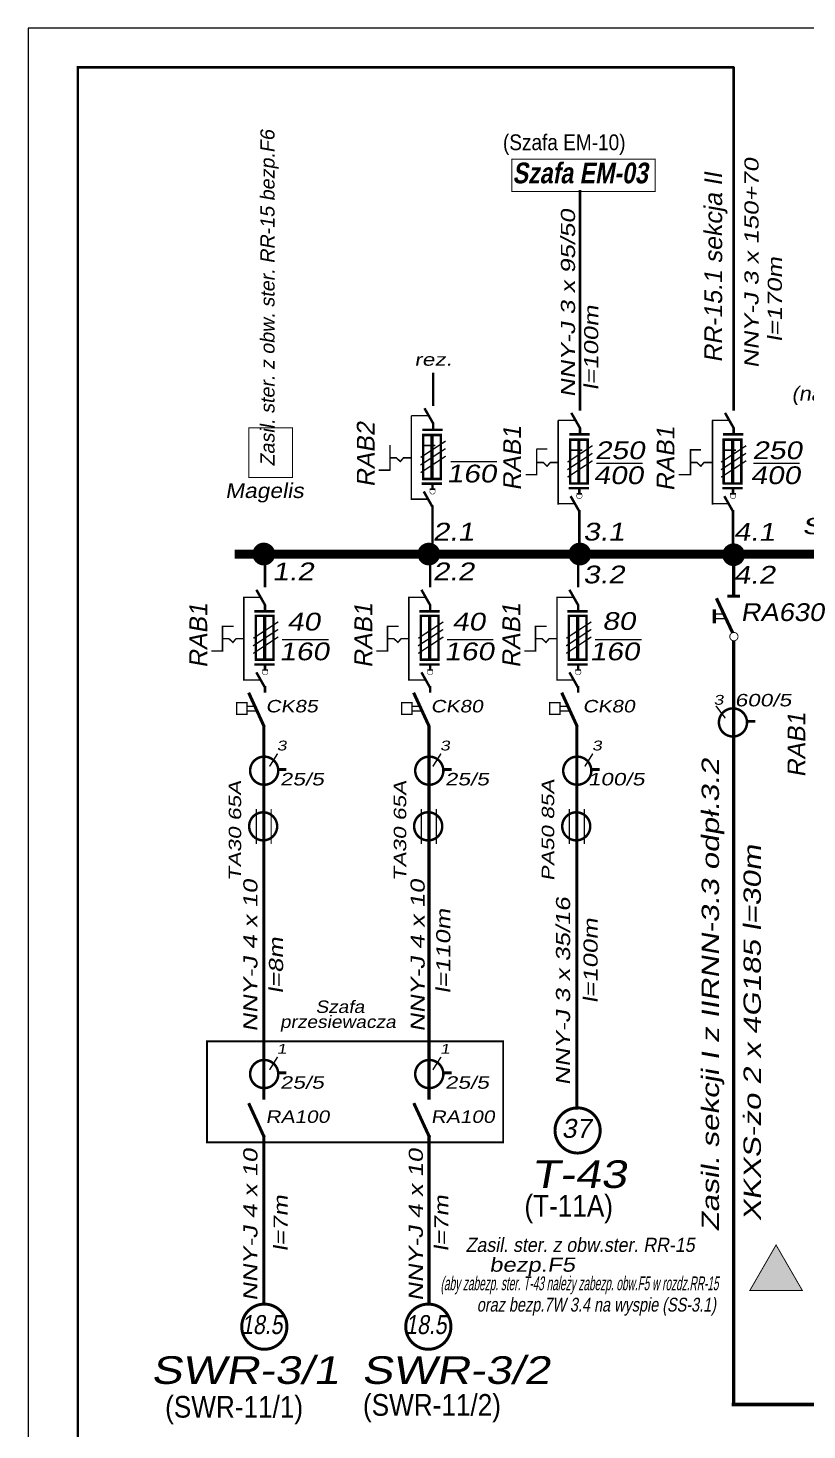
# Model space of a CAD drawing. Header units: millimetres. Extents: x 649 to 1239, y -5 to 425.
# Drawn here: x 649 to 727.9, y 277.9 to 420 of the extents above; entities that cross this region are included whole.
import ezdxf
from ezdxf.enums import TextEntityAlignment as Align

# ---------------------------------------------------------------- set-up
doc = ezdxf.new("R2010")
doc.units = ezdxf.units.MM
doc.linetypes.add('DASHED2', pattern=[9.525, 6.35, -3.175])
doc.layers.add('EPLAN108', color=5, linetype='Continuous', lineweight=35)
doc.layers.add('Ideowy', color=7, linetype='Continuous')
doc.layers.add('napięcie zwrotne', color=2, linetype='Continuous')
doc.styles.add('styl1', font='arial.ttf', dxfattribs={"width": 0.8, "oblique": 10, "height": 2.8})
doc.styles.add('styl2', font='arialbd.ttf', dxfattribs={"width": 0.8, "oblique": 10, "height": 2.8})

msp = doc.modelspace()

# ---------------------------------------------------------------- linework, layer by layer
for p, q in [((1239.03, 420), (649.03, 420)), ((649.03, 420), (649.03, 0))]:
    msp.add_line(p, q)
for points, const_width in [([(720.52, 416.02), (654.06, 416.02), (654.06, 144.96)], 0.25), ([(720.5, 362.28), (720.5, 367.08)], 0.354), ([(720.5, 280.39), (720.5, 357.93)], 0.354), ([(671.37, 352.63), (672.96, 349.15)], 0.32), ([(688.08, 352.63), (689.68, 349.15)], 0.32), ([(703.08, 352.63), (704.67, 349.15)], 0.32), ([(718.71, 351.28), (719.65, 350.04)], 0.15), ([(674.3, 346.45), (673.49, 345.15)], 0.15), ([(690.85, 346.45), (690.03, 345.15)], 0.15), ([(706.23, 346.45), (705.42, 345.15)], 0.15), ([(672.14, 340.83), (672.14, 337.29)], 0.13), ([(673.65, 340.84), (673.65, 337.3)], 0.13), ([(688.86, 340.83), (688.86, 337.29)], 0.13), ([(690.37, 340.84), (690.37, 337.3)], 0.13), ([(703.85, 340.83), (703.85, 337.29)], 0.13), ([(705.36, 340.84), (705.36, 337.3)], 0.13), ([(674.3, 315.7), (673.49, 314.4)], 0.15), ([(690.85, 315.7), (690.03, 314.4)], 0.15), ([(671.37, 311.02), (672.96, 307.54)], 0.32), ([(688.1, 311.02), (689.7, 307.54)], 0.32), ([(867.58, 299.44), (867.58, 280.47), (720.3, 280.47)], 0.354)]:
    msp.add_lwpolyline(points, dxfattribs=dict(const_width=const_width))
at = {"const_width": 0.1}
for points in [[(698.02, 406.72), (712.54, 406.72), (712.54, 403.44), (698.02, 403.44)], [(671.4, 379.48), (675.8, 379.48), (675.8, 374.45), (671.4, 374.45)]]:
    msp.add_lwpolyline(points, close=True, dxfattribs=at)
at = {"color": 7}
for points, const_width in [([(691.33, 378.14), (691.33, 378.14), (688.79, 376.47)], 0.143), ([(688.96, 374.29), (690.84, 374.29), (690.84, 378.75), (689.05, 378.75), (689.05, 374.2)], 0.25), ([(689.94, 378.75), (689.94, 374.29)], 0.321), ([(689.94, 378.75), (689.94, 378.75), (689.94, 378.75), (689.94, 374.29)], 0.321), ([(689.94, 378.75), (689.94, 374.29)], 0.178), ([(703.84, 373.83), (705.71, 373.83), (705.71, 378.28), (703.93, 378.28), (703.93, 373.73)], 0.25), ([(704.82, 378.28), (704.82, 373.83)], 0.321), ([(704.82, 378.28), (704.82, 378.28), (704.82, 378.28), (704.82, 373.83)], 0.321), ([(704.82, 378.28), (704.82, 373.83)], 0.178), ([(719.4, 373.83), (721.28, 373.83), (721.28, 378.28), (719.49, 378.28), (719.49, 373.73)], 0.25), ([(720.39, 378.28), (720.39, 373.83)], 0.321), ([(720.39, 378.28), (720.39, 378.28), (720.39, 378.28), (720.39, 373.83)], 0.321), ([(720.38, 378.28), (720.38, 373.83)], 0.178), ([(691.31, 377.37), (691.31, 377.37), (688.78, 375.7)], 0.143), ([(691.33, 376.6), (691.33, 376.6), (688.79, 374.93)], 0.143), ([(706.19, 376.9), (706.19, 376.9), (703.65, 375.23)], 0.143), ([(706.2, 377.67), (706.2, 377.67), (703.67, 376)], 0.143), ([(721.75, 376.9), (721.75, 376.9), (719.22, 375.23)], 0.143), ([(721.77, 377.67), (721.77, 377.67), (719.23, 376)], 0.143), ([(706.2, 376.14), (706.2, 376.14), (703.67, 374.47)], 0.143), ([(721.77, 376.14), (721.77, 376.14), (719.23, 374.47)], 0.143), ([(669.94, 366.66), (741.88, 366.66)], 0.9), ([(718.54, 361.07), (718.54, 359.64)], 0.334), ([(720.41, 358.66), (718.75, 362.2)], 0.334), ([(674.37, 359.81), (674.37, 359.81), (671.84, 358.14)], 0.143), ([(672.01, 355.97), (673.88, 355.97), (673.88, 360.42), (672.1, 360.42), (672.1, 355.87)], 0.25), ([(672.99, 360.42), (672.99, 355.97)], 0.321), ([(672.99, 360.42), (672.99, 360.42), (672.99, 360.42), (672.99, 355.97)], 0.321), ([(672.98, 360.42), (672.98, 355.97)], 0.178), ([(691.09, 359.81), (691.09, 359.81), (688.55, 358.14)], 0.143), ([(688.72, 355.97), (690.59, 355.97), (690.59, 360.42), (688.81, 360.42), (688.81, 355.87)], 0.25), ([(689.7, 360.42), (689.7, 355.97)], 0.321), ([(689.7, 360.42), (689.7, 360.42), (689.7, 360.42), (689.7, 355.97)], 0.321), ([(689.7, 360.42), (689.7, 355.97)], 0.178), ([(706.08, 359.81), (706.08, 359.81), (703.54, 358.14)], 0.143), ([(703.72, 355.97), (705.59, 355.97), (705.59, 360.42), (703.81, 360.42), (703.81, 355.87)], 0.25), ([(704.7, 360.42), (704.7, 355.97)], 0.321), ([(704.7, 360.42), (704.7, 360.42), (704.7, 360.42), (704.7, 355.97)], 0.321), ([(704.69, 360.42), (704.69, 355.97)], 0.178), ([(718.57, 360.61), (719.52, 360.61)], 0.143), ([(719.74, 360.12), (718.57, 360.12)], 0.143), ([(674.36, 359.04), (674.36, 359.04), (671.82, 357.37)], 0.143), ([(674.37, 358.28), (674.37, 358.28), (671.84, 356.61)], 0.143), ([(691.07, 359.04), (691.07, 359.04), (688.53, 357.37)], 0.143), ([(691.09, 358.28), (691.09, 358.28), (688.55, 356.61)], 0.143), ([(706.07, 359.04), (706.07, 359.04), (703.53, 357.37)], 0.143), ([(706.08, 358.28), (706.08, 358.28), (703.54, 356.61)], 0.143), ([(671.2, 351.25), (671.94, 351.25)], 0.135), ([(687.92, 351.25), (688.66, 351.25)], 0.135), ([(702.91, 351.25), (703.65, 351.25)], 0.135), ([(672.16, 350.77), (671.2, 350.77)], 0.135), ([(688.88, 350.77), (687.92, 350.77)], 0.135), ([(703.87, 350.77), (702.91, 350.77)], 0.135), ([(721.72, 349.73), (722.68, 349.73), (722.68, 349.73)], 0.28), ([(672.91, 311.37), (672.91, 349.3)], 0.32), ([(689.63, 311.37), (689.63, 349.3)], 0.32), ([(704.62, 310.37), (704.62, 349.3)], 0.32), ([(674.24, 344.84), (675.2, 344.84), (675.2, 344.84)], 0.28), ([(690.96, 344.84), (691.92, 344.84), (691.92, 344.84)], 0.28), ([(705.95, 344.84), (706.91, 344.84), (706.91, 344.84)], 0.28), ([(674.24, 314.09), (675.2, 314.09), (675.2, 314.09)], 0.28), ([(690.96, 314.09), (691.92, 314.09), (691.92, 314.09)], 0.28), ([(672.91, 290.65), (672.91, 307.8)], 0.32), ([(689.63, 290.65), (689.63, 307.8)], 0.32)]:
    msp.add_lwpolyline(points, dxfattribs=dict(at, const_width=const_width))
at = {"linetype": 'DASHED2', "const_width": 0.15}
for points in [[(686.29, 376.46), (686.79, 376.01)], [(686.68, 376), (687.08, 376.46)], [(701.17, 375.99), (701.66, 375.54)], [(701.56, 375.54), (701.95, 375.99)], [(716.74, 375.99), (717.23, 375.54)], [(717.12, 375.54), (717.52, 375.99)], [(669.34, 358.13), (669.83, 357.68)], [(669.73, 357.67), (670.12, 358.13)], [(686.05, 358.13), (686.54, 357.68)], [(686.44, 357.67), (686.84, 358.13)], [(701.05, 358.13), (701.54, 357.68)], [(701.44, 357.67), (701.83, 358.13)]]:
    msp.add_lwpolyline(points, dxfattribs=at)
at = {"lineweight": 25, "const_width": 0.15}
for points in [[(691.82, 376.05), (696.53, 376.05)], [(706.57, 375.88), (711.29, 375.88)], [(722.48, 375.88), (727.19, 375.88)], [(674.74, 358.01), (679.46, 358.01)], [(691.46, 358.01), (696.17, 358.01)], [(706.45, 358.01), (711.17, 358.01)]]:
    msp.add_lwpolyline(points, dxfattribs=at)
at = {"color": 7}
for points, const_width in [([(689.72, 373.03, 1), (690.27, 373.03, 1)], 0.0488), ([(704.59, 372.57, 1), (705.15, 372.57, 1)], 0.0488), ([(720.16, 372.57, 1), (720.71, 372.57, 1)], 0.0488), ([(672.76, 354.71, 1), (673.32, 354.71, 1)], 0.0488), ([(689.48, 354.71, 1), (690.03, 354.71, 1)], 0.0488), ([(704.47, 354.71, 1), (705.03, 354.71, 1)], 0.0488), ([(719, 349.61, 1), (721.85, 349.61, 1)], 0.251), ([(671.52, 344.72, 1), (674.37, 344.72, 1)], 0.251), ([(688.24, 344.72, 1), (691.09, 344.72, 1)], 0.251), ([(703.23, 344.72, 1), (706.08, 344.72, 1)], 0.251), ([(671.42, 339.08, 1), (674.26, 339.08, 1)], 0.251), ([(688.13, 339.08, 1), (690.98, 339.08, 1)], 0.251), ([(703.13, 339.08, 1), (705.97, 339.08, 1)], 0.251), ([(671.52, 313.97, 1), (674.37, 313.97, 1)], 0.251), ([(688.24, 313.97, 1), (691.09, 313.97, 1)], 0.251), ([(702.4, 308.25, 1), (706.98, 308.25, 1)], 0.3), ([(670.67, 288.36, 1), (675.25, 288.36, 1)], 0.3), ([(687.28, 288.36, 1), (691.86, 288.36, 1)], 0.3)]:
    msp.add_lwpolyline(points, format="xyb", close=True, dxfattribs=dict(at, const_width=const_width))
for points, const_width in [([(671.21, 351.6), (671.21, 350.42), (670.15, 350.42), (670.15, 351.6)], 0.135), ([(687.93, 351.6), (687.93, 350.42), (686.86, 350.42), (686.86, 351.6)], 0.135), ([(702.92, 351.6), (702.92, 350.42), (701.86, 350.42), (701.86, 351.6)], 0.135), ([(722.14, 292.04), (727.45, 292.04), (724.79, 296.64)], 0.0954)]:
    msp.add_lwpolyline(points, close=True, dxfattribs=dict(at, const_width=const_width))
at = {"linetype": 'DASHED2', "ltscale": 0.7, "const_width": 0.2}
msp.add_lwpolyline([(667.15, 317.3), (697.15, 317.3), (697.15, 307.06), (667.15, 307.06)], close=True, dxfattribs=at)
at = {"layer": 'Ideowy', "lineweight": 25}
for points, const_width in [([(720.5, 381.23), (720.5, 416.08)], 0.25), ([(704.93, 381.23), (704.93, 403.57)], 0.25), ([(690.06, 381.7), (690.06, 385.06)], 0.25), ([(690.09, 379.87), (689.18, 381.46)], 0.25), ([(704.96, 379.4), (704.05, 380.99)], 0.25), ([(720.53, 379.4), (719.62, 380.99)], 0.25), ([(689.62, 380.7), (687.85, 380.7)], 0.15), ([(687.85, 380.7), (687.85, 372.17)], 0.15), ([(690.06, 379.27), (690.06, 379.93)], 0.25), ([(704.49, 380.23), (702.72, 380.23)], 0.15), ([(702.72, 380.23), (702.72, 371.7)], 0.15), ([(704.93, 378.81), (704.93, 379.46)], 0.25), ([(720.06, 380.23), (718.29, 380.23)], 0.15), ([(718.36, 380.23), (718.36, 371.7)], 0.15), ([(720.5, 378.81), (720.5, 379.46)], 0.25), ([(685.68, 376.43), (686.35, 376.43)], 0.15), ([(687.85, 376.43), (687.02, 376.43)], 0.15), ([(700.55, 375.96), (701.22, 375.96)], 0.15), ([(702.72, 375.96), (701.9, 375.96)], 0.15), ([(716.12, 375.96), (716.79, 375.96)], 0.15), ([(718.29, 375.96), (717.46, 375.96)], 0.15), ([(689.99, 373.25), (689.99, 373.9)], 0.25), ([(690.01, 371.42), (689.11, 373.02)], 0.25), ([(689.7, 373.25), (690.28, 373.25)], 0.15), ([(704.89, 370.96), (703.98, 372.55)], 0.25), ([(704.58, 372.78), (705.15, 372.78)], 0.15), ([(704.87, 372.78), (704.87, 373.44)], 0.25), ([(720.45, 370.96), (719.55, 372.55)], 0.25), ([(720.14, 372.78), (720.72, 372.78)], 0.15), ([(720.43, 372.78), (720.43, 373.44)], 0.25), ([(689.55, 372.24), (687.85, 372.24)], 0.15), ([(689.99, 367.06), (689.99, 371.62)], 0.25), ([(704.42, 371.78), (702.72, 371.78)], 0.15), ([(704.87, 366.59), (704.87, 371.15)], 0.25), ([(719.99, 371.78), (718.29, 371.78)], 0.15), ([(720.43, 366.59), (720.43, 371.15)], 0.25), ([(673.03, 363.29), (673.03, 366.66)], 0.25), ([(689.75, 363.29), (689.75, 366.66)], 0.25), ([(704.74, 363.29), (704.74, 366.66)], 0.25), ([(670.89, 362.37), (670.89, 353.84)], 0.15), ([(673.06, 361.46), (672.15, 363.06)], 0.25), ([(687.6, 362.37), (687.6, 353.84)], 0.15), ([(689.78, 361.46), (688.87, 363.06)], 0.25), ([(702.6, 362.37), (702.6, 353.84)], 0.15), ([(704.77, 361.46), (703.86, 363.06)], 0.25), ([(672.59, 362.29), (670.82, 362.29)], 0.15), ([(673.03, 360.87), (673.03, 361.53)], 0.25), ([(689.31, 362.29), (687.54, 362.29)], 0.15), ([(689.75, 360.87), (689.75, 361.53)], 0.25), ([(704.3, 362.29), (702.53, 362.29)], 0.15), ([(704.74, 360.87), (704.74, 361.53)], 0.25), ([(668.72, 358.1), (669.39, 358.1)], 0.15), ([(670.89, 358.1), (670.07, 358.1)], 0.15), ([(685.44, 358.1), (686.11, 358.1)], 0.15), ([(687.6, 358.1), (686.78, 358.1)], 0.15), ([(700.43, 358.1), (701.1, 358.1)], 0.15), ([(702.6, 358.1), (701.77, 358.1)], 0.15), ([(673.03, 354.92), (673.03, 355.57)], 0.25), ([(689.75, 354.92), (689.75, 355.57)], 0.25), ([(704.74, 354.92), (704.74, 355.57)], 0.25), ([(672.59, 353.92), (670.89, 353.92)], 0.15), ([(673.05, 353.1), (672.15, 354.69)], 0.25), ([(672.75, 354.92), (673.32, 354.92)], 0.15), ([(689.31, 353.92), (687.6, 353.92)], 0.15), ([(689.77, 353.1), (688.87, 354.69)], 0.25), ([(689.46, 354.92), (690.04, 354.92)], 0.15), ([(704.3, 353.92), (702.6, 353.92)], 0.15), ([(704.76, 353.1), (703.86, 354.69)], 0.25), ([(704.46, 354.92), (705.03, 354.92)], 0.15), ([(673.03, 352.63), (673.03, 353.29)], 0.25), ([(689.75, 352.63), (689.75, 353.29)], 0.25), ([(704.74, 352.63), (704.74, 353.29)], 0.25)]:
    msp.add_lwpolyline(points, dxfattribs=dict(at, const_width=const_width))
at = {"layer": 'Ideowy', "color": 7, "lineweight": 25}
for points, const_width in [([(691.03, 379.27), (688.97, 379.27)], 0.25), ([(705.91, 378.81), (703.85, 378.81)], 0.25), ([(721.47, 378.81), (719.41, 378.81)], 0.25), ([(685.68, 377.75), (685.68, 375.12)], 0.15), ([(690.28, 377.68), (689.15, 377.68)], 0.15), ([(701.64, 377.32), (700.51, 377.32)], 0.15), ([(700.55, 377.28), (700.55, 374.65)], 0.15), ([(705.16, 377.21), (704.02, 377.21)], 0.15), ([(717.19, 377.25), (716.06, 377.25)], 0.15), ([(716.12, 377.28), (716.12, 374.65)], 0.15), ([(720.72, 377.21), (719.59, 377.21)], 0.15), ([(685.68, 375.19), (684.55, 375.19)], 0.15), ([(690.96, 373.82), (688.91, 373.82)], 0.25), ([(700.55, 374.73), (699.42, 374.73)], 0.15), ([(716.06, 374.73), (714.93, 374.73)], 0.15), ([(705.84, 373.35), (703.78, 373.35)], 0.25), ([(721.4, 373.35), (719.35, 373.35)], 0.25), ([(719.85, 362.41), (721.14, 362.41)], 0.3), ([(674.01, 360.87), (671.95, 360.87)], 0.25), ([(690.72, 360.87), (688.66, 360.87)], 0.25), ([(705.72, 360.87), (703.66, 360.87)], 0.25), ([(668.72, 359.42), (668.72, 356.79)], 0.15), ([(669.86, 359.35), (668.73, 359.35)], 0.15), ([(685.44, 359.42), (685.44, 356.79)], 0.15), ([(686.57, 359.35), (685.44, 359.35)], 0.15), ([(700.43, 359.42), (700.43, 356.79)], 0.15), ([(701.57, 359.35), (700.44, 359.35)], 0.15), ([(668.72, 356.86), (667.59, 356.86)], 0.15), ([(685.44, 356.86), (684.31, 356.86)], 0.15), ([(700.43, 356.86), (699.3, 356.86)], 0.15), ([(674.01, 355.49), (671.95, 355.49)], 0.25), ([(690.72, 355.49), (688.66, 355.49)], 0.25), ([(705.72, 355.49), (703.66, 355.49)], 0.25)]:
    msp.add_lwpolyline(points, dxfattribs=dict(at, const_width=const_width))
for points, const_width in [([(672.27, 366.68, 1), (673.54, 366.68, 1)], 1.04), ([(688.99, 366.68, 1), (690.25, 366.68, 1)], 1.04), ([(704.28, 366.68, 1), (705.55, 366.68, 1)], 1.04), ([(719.86, 366.61, 1), (721.12, 366.61, 1)], 1.04), ([(720.52, 357.89, 1), (720.52, 358.73, 1)], 0.0931)]:
    msp.add_lwpolyline(points, format="xyb", close=True, dxfattribs=dict(at, const_width=const_width))
at = {"layer": 'napięcie zwrotne', "color": 2}
msp.add_solid([(722.1, 292.07), (727.41, 292.07), (724.75, 296.67)], dxfattribs=at)

# ---------------------------------------------------------------- texts
at = {"color": 7, "style": 'styl1', "oblique": 10}
msp.add_text('Zasil. ster. z obw. ster. RR-15 bezp.F6', height=1.431, rotation=90, dxfattribs=at).set_placement((673.99, 375.56))
at = {"color": 7, "lineweight": 30, "width": 0.9}
for s, height, p in [('(Szafa EM-10)', 1.6, (697.13, 407.62)), ('(T-11A)', 2.2, (699.3, 299.51)), ('(SWR-11/1)', 2.2, (662.91, 279.14)), ('(SWR-11/2)', 2.2, (682.95, 279.33))]:
    msp.add_text(s, height=height, dxfattribs=at).set_placement(p)
at = {"color": 6, "oblique": 10}
for s, height, style, width, p in [('Szafa EM-03', 2.1, 'styl2', 0.8, (698.1, 404.26)), ('T-43', 2.8, 'styl1', 1.2, (699.97, 302.42)), ('SWR-3/1', 2.8, 'styl1', 1.2, (661.48, 282.56)), ('SWR-3/2', 2.8, 'styl1', 1.2, (682.81, 282.56))]:
    msp.add_text(s, height=height, dxfattribs=dict(at, style=style, width=width)).set_placement(p)
at = {"color": 7, "style": 'styl1', "oblique": 10, "width": 1.3}
for s, height, p in [('NNY-J 3 x 150+70 ', 1.431, (723.02, 385.51)), ('NNY-J 3 x 95/50', 1.431, (704.43, 382.56)), ('l=170m', 1.431, (725.38, 388.19)), (' l=100m', 1.431, (706.78, 382.56)), ('Zasil. sekcji I z IIRNN-3.3 odpł.3.2', 1.753, (719.01, 298)), ('TA30 65A', 1.26, (670.61, 333.53)), ('TA30 65A', 1.26, (687.33, 333.53)), ('PA50 85A', 1.26, (702.32, 333.53)), ('XKXS-żo 2 x 4G185 l=30m', 1.753, (723.25, 299.07)), ('NNY-J 4 x 10', 1.431, (672.26, 318.24)), ('NNY-J 4 x 10', 1.431, (689.2, 318.24)), ('NNY-J 3 x 35/16', 1.431, (703.93, 312.81)), (' l=110m', 1.431, (691.8, 321.4)), (' l=100m', 1.431, (706.72, 320.43)), (' l=8m', 1.431, (674.86, 321.4)), ('NNY-J 4 x 10', 1.431, (672.26, 290.95)), ('NNY-J 4 x 10', 1.431, (689.02, 290.95)), (' l=7m', 1.431, (675.33, 295.26)), (' l=7m', 1.431, (691.61, 295.26))]:
    msp.add_text(s, height=height, rotation=90, dxfattribs=at).set_placement(p)
at = {"color": 7, "style": 'styl1', "oblique": 10}
for s, height, width, p in [('rez.', 1.26, 1.3, (688.16, 385.77)), ('(na przeciwko pom. rozdz  R-3.3)', 1.431, 1.1, (726.35, 382.23)), ('Sekcja I', 1.669, 1.4, (727.42, 368.69)), ('600/5', 1.26, 1.3, (720.61, 351.24)), ('CK85', 1.26, 1.2, (673.09, 350.63)), ('CK80', 1.26, 1.2, (689.81, 350.63)), ('CK80', 1.26, 1.2, (705.2, 350.63)), ('3', 1, 1.3, (718.46, 351.4)), ('3', 1, 1.3, (674.21, 346.77)), ('3', 1, 1.3, (690.75, 346.77)), ('3', 1, 1.3, (706.14, 346.77)), ('25/5', 1.26, 1.3, (674.54, 343.23)), ('25/5', 1.26, 1.3, (691.26, 343.23)), ('100/5', 1.26, 1.3, (705.74, 343.23)), ('Szafa ', 1.26, 1.1, (678.14, 320.16)), ('przesiewacza', 1.26, 1.1, (674.54, 318.64)), ('1', 1, 1.3, (674.21, 316.02)), ('1', 1, 1.3, (690.75, 316.02)), ('25/5', 1.26, 1.3, (674.54, 312.48)), ('25/5', 1.26, 1.3, (691.26, 312.48)), ('RA100', 1.26, 1.2, (673.09, 309.02)), ('RA100', 1.26, 1.2, (689.83, 309.02)), ('Zasil. ster. z obw.ster. RR-15', 1.431, 0.9, (693.35, 295.94)), (' bezp.F5', 1.431, 1.2, (695.08, 293.93)), ('18.5', 1.921, 0.8, (670.61, 287.61)), ('18.5', 1.921, 0.8, (687.23, 287.61))]:
    msp.add_text(s, height=height, dxfattribs=dict(at, width=width)).set_placement(p)
msp.add_text('37', height=1.921, dxfattribs=at).set_placement((703.08, 307.5))
at = {"layer": 'EPLAN108', "color": 1, "style": 'styl1', "oblique": 10, "width": 0.52}
msp.add_text('(aby zabezp. ster. T-43 należy zabezp. obw.F5 w rozdz.RR-15', height=1.4, dxfattribs=at).set_placement((690.81, 292.05))
at = {"layer": 'EPLAN108', "color": 1, "style": 'styl1', "oblique": 10, "width": 0.748034}
msp.add_text('oraz bezp.7W 3.4 na wyspie (SS-3.1)', height=1.4, dxfattribs=at).set_placement((694.48, 289.89), (718.71, 289.89), align=Align.FIT)
at = {"layer": 'Ideowy', "color": 7, "lineweight": 25, "style": 'styl1', "oblique": 10}
for s, p in [('RR-15.1 sekcja II', (719.33, 386.08)), ('RAB2', (684.13, 373.46)), ('RAB1', (698.95, 373.1)), ('RAB1', (714.5, 373.04)), ('RAB1', (667.17, 355.13)), ('RAB1', (683.89, 355.13)), ('RAB1', (698.88, 355.13)), ('RAB1', (727.75, 344.04))]:
    msp.add_text(s, height=1.8, rotation=90, dxfattribs=at).set_placement(p)
for s, height, width, p in [('250', 1.8, 1.2, (706.44, 376.3)), ('250', 1.8, 1.2, (722.38, 376.3)), ('160', 1.8, 1.2, (691.42, 373.94)), ('400', 1.8, 1.2, (706.3, 373.77)), ('400', 1.8, 1.2, (722.2, 373.77)), ('Magelis', 1.5, 1.1, (668.99, 372.36)), ('2.1', 1.8, 1.2, (690.02, 368.05)), ('3.1', 1.8, 1.2, (705.25, 368.05)), ('4.1', 1.8, 1.2, (720.49, 368.02)), ('1.2', 1.8, 1.2, (673.76, 364.02)), ('2.2', 1.8, 1.2, (690.02, 364.02)), ('3.2', 1.8, 1.2, (705.25, 363.71)), ('4.2', 1.8, 1.2, (720.49, 363.68)), ('RA630', 1.8, 1.1, (721.2, 359.89)), ('40', 1.8, 1.2, (675.25, 358.93)), ('40', 1.8, 1.2, (691.97, 358.93)), ('80', 1.8, 1.2, (707.18, 358.99)), ('160', 1.8, 1.2, (674.47, 355.91)), ('160', 1.8, 1.2, (691.18, 355.91)), ('160', 1.8, 1.2, (705.91, 355.91))]:
    msp.add_text(s, height=height, dxfattribs=dict(at, width=width)).set_placement(p)

doc.saveas('drawing.dxf')
